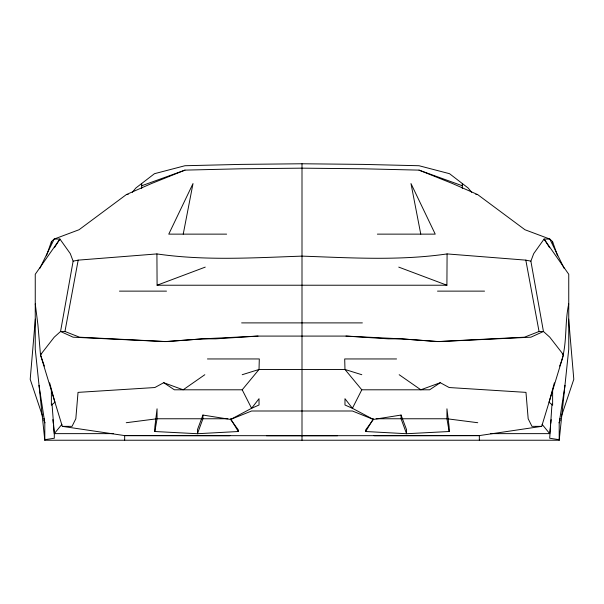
<?xml version="1.0" encoding="UTF-8"?>
<svg xmlns="http://www.w3.org/2000/svg" width="604" height="604" viewBox="0 0 604 604"><rect width="100%" height="100%" fill="white"/><g stroke="black" fill="none" stroke-linecap="round" stroke-linejoin="round"><path stroke-width="0.91" d="M374.012 435.665L479.334 435.597L541.697 426.356L563.509 354.842L549.791 337.198L543.449 331.49L530.878 261.162L533.709 253.627L544.091 239.041L568.749 274.276L568.749 349.248L559.198 440.233L44.802 440.233L35.251 349.248L35.251 274.276L59.909 239.041L70.29 253.627L73.122 261.162L60.551 331.49L54.209 337.198L40.491 354.842L62.303 426.356L124.666 435.597L229.988 435.665M73.122 261.162L78.18 260.135L156.912 253.922L157.093 285.224L446.907 285.224L447.088 253.922L525.82 260.135L530.878 261.162M559.198 439.704L549.7 438.24L551.981 404.114M35.342 319.146L30.2 379.297L42.71 416.632M490.591 433.634L549.7 433.634L550.576 425.208M550.773 423.336L551.158 419.591M559.629 366.084C567.979 346.462 564.166 324.423 568.749 303.903M565.004 385.322L559.198 422.853L559.198 440.233M154.835 431.513L157.055 418.761L157.055 408.817L154.835 427.119L154.835 431.513L197.455 433.717L238.316 431.513L238.316 429.905L230.607 419.455L230.607 418.761L238.316 431.513M165.67 341.547L79.554 337.198L64.953 331.49L78.18 260.135M183.231 234.133L193.016 183.556L168.765 234.133L226.628 234.133M560.15 418.323L559.198 422.853L560.097 420.188M549.179 401.841L554.366 382.845M561.29 416.632L573.8 379.297L568.658 319.146M46.44 255.839L51.415 241.623L54.217 239.041L79.049 229.739L126.402 194.548L151.461 183.556L184.983 170.124L240.973 168.788L302 168.161L363.027 168.788L419.017 170.124L462.309 185.753M202.929 415.054L202.929 418.761L197.455 433.717L197.455 429.663L202.929 415.054L230.607 419.455L251.589 410.999L352.411 410.999L373.393 419.455L401.071 415.054L406.545 429.663L406.545 433.717L449.165 431.513L449.165 427.119L446.945 408.817L446.945 418.761L449.165 431.513M39.788 268.47L54.217 239.041L59.909 239.041L54.375 247.723M541.697 426.356L531.958 426.356L528.175 418.761L525.971 392.374L449.165 387.534L440.278 382.709L429.625 389.799L361.796 389.799L352.411 408.289L344.975 405.012L344.975 398.7L352.411 408.289L373.393 419.455L365.684 429.905L365.684 431.513L406.545 433.717L401.071 418.761L401.071 415.054M365.684 431.513L373.393 418.761L373.393 419.455M44.802 439.704L54.3 438.24L54.3 433.634L61.91 424.318M62.303 426.356L72.042 426.356L75.825 418.761L78.029 392.374L154.835 387.534L163.722 382.709L174.375 389.799L242.204 389.799L259.025 369.467L259.305 358.95L207.444 358.95M132.321 192.268L135.915 187.957L154.473 173.695L184.983 165.73L240.973 164.394L302 163.767L363.027 164.394L419.017 165.73L449.527 173.695L468.085 187.957L471.679 192.268M44.371 366.084L40.491 354.842L41.706 353.423M54.941 402.211L51.378 405.193L51.378 389.354M204.824 374.714L183.171 389.799L163.722 382.709M230.607 419.455L251.589 408.289L259.025 405.012L259.025 398.7L251.589 408.289L242.204 389.799M64.953 331.49L60.551 331.49L73.122 337.198L165.088 341.592L202.884 338.844L258.021 336.088L345.979 336.088L401.116 338.844L438.912 341.592L530.878 337.198L543.449 331.49L539.047 331.49L524.446 337.198L438.33 341.547M157.093 285.224L205.247 267.119M440.278 382.709L420.829 389.799L399.176 374.714M141.691 185.753L184.983 170.124M242.204 374.714L259.025 369.467L344.975 369.467L361.796 374.714M126.251 422.717L156.119 418.882M447.088 253.922C398.942 260.92 350.388 257.802 302 256.126C253.612 257.802 205.058 260.92 156.912 253.922M166.598 341.592L202.884 338.844L215.681 338.844L258.021 336.088M337.591 435.741L124.666 435.597L124.666 440.233M479.334 440.233L479.334 435.597L266.409 435.741M126.402 194.548L128.169 194.548M475.831 194.548L477.598 194.548L524.952 229.739L549.783 239.041L552.584 241.623L557.56 255.839M377.372 234.133L435.235 234.133L410.984 183.556L420.769 234.133M119.464 291.128L166.5 291.128M437.5 291.128L484.536 291.128M241.63 322.891L362.37 322.891M396.556 358.95L344.695 358.95L344.975 369.467L361.796 389.799M157.055 418.761L201.993 418.761M202.929 418.761L227.836 418.761M376.164 418.761L401.071 418.761M402.007 418.761L446.945 418.761M53.424 425.208L54.3 433.634L113.409 433.634M124.666 435.597L229.369 435.597M374.631 435.597L479.334 435.597M345.979 336.088L388.319 338.844L401.116 338.844L437.402 341.592M447.881 418.882L477.749 422.717M398.753 267.119L446.907 285.224M419.017 170.124L452.539 183.556L477.598 194.548M549.059 402.211L552.622 405.193L552.622 389.354M562.294 353.423L563.509 354.842M542.09 424.318L549.7 433.634M549.625 247.723L544.091 239.041L549.783 239.041L564.212 268.47M43.903 420.188L44.802 422.853L44.802 440.233M49.634 382.845L54.821 401.841M43.85 418.323L44.802 422.853L38.996 385.322M525.82 260.135L539.047 331.49M35.251 303.903L37.924 324.854L40.491 354.842M52.842 419.591L53.227 423.336M52.02 404.114L54.3 433.634M552.584 241.623L552.584 243.223M462.309 183.556L462.309 188.395M302 163.767L302 440.233M141.691 183.556L141.691 188.395M51.415 241.623L51.415 243.223"/></g></svg>
